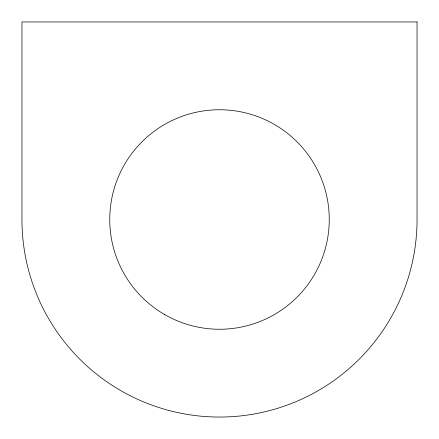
<?xml version="1.0" encoding="UTF-8"?>
<svg xmlns="http://www.w3.org/2000/svg" width="439" height="439" viewBox="0 0 439 439"><rect width="100%" height="100%" fill="white"/><g stroke="black" fill="none" stroke-linecap="round" stroke-linejoin="round"><path stroke-width="0.66" d="M417.05 21.95L21.95 21.95L21.95 219.5A197.55 197.55 0 0 0 219.5 417.05A197.55 197.55 0 0 0 417.05 219.5L417.05 21.95M164.625 314.549A109.75 109.75 0 0 0 329.25 219.5A109.75 109.75 0 0 0 164.625 124.451A109.75 109.75 0 0 0 164.625 314.549"/></g></svg>
